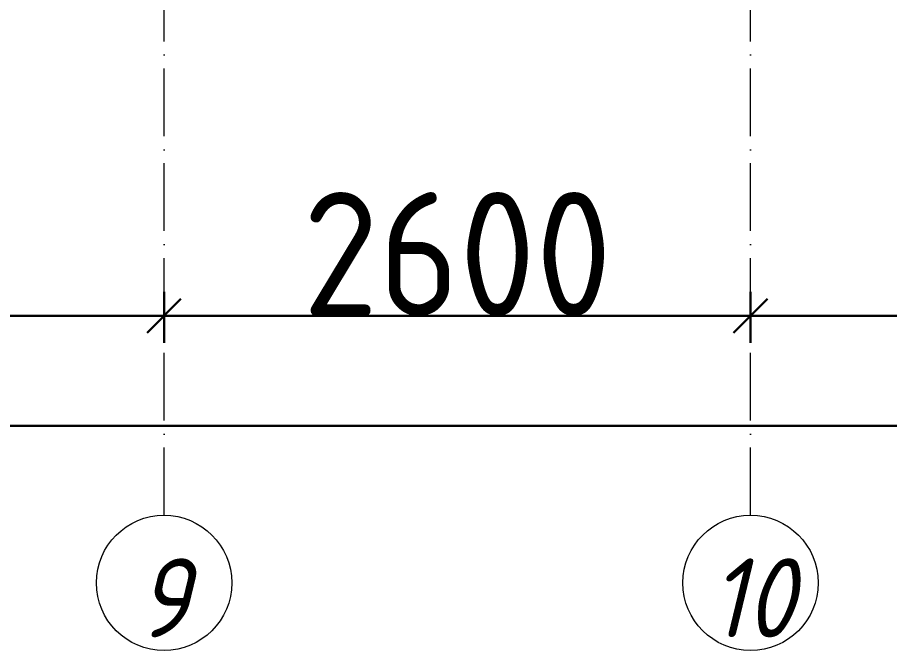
# Model space of a CAD drawing. Header units: millimetres. Extents: x -17017 to 628417, y -109036 to 199237.
# Drawn here: x 537310 to 541176, y -95598 to -92791 of the extents above; entities that cross this region are included whole.
import ezdxf

# ---------------------------------------------------------------- set-up
doc = ezdxf.new("R2010")
doc.units = ezdxf.units.MM
doc.linetypes.add('50_200_ШТРИХ_1Т_ш5_п1_п1_', pattern=[700, 500, -100, 0, -100])
for name, color, linetype, lineweight in [('A-____-____-DIMS', 7, 'Continuous', 9), ('S-GRID-____-IDEN', 7, 'Continuous', 9), ('S-GRID-____-OTLN-1', 7, '50_200_ШТРИХ_1Т_ш5_п1_п1_', 9), ('стяжа', 7, 'Continuous', 30)]:
    doc.layers.add(name, color=color, linetype=linetype, lineweight=lineweight)
doc.styles.add('ISOCPEUR_I', font='isocpeui.ttf', dxfattribs={"width": 0.9, "height": 2.5})
doc.styles.add('ISOCPEUR_I_9', font='isocpeui.ttf', dxfattribs={"width": 0.9, "height": 250})
doc.styles.add('СПДС', font='isocpeur.ttf', dxfattribs={"width": 0.9})
doc.dimstyles.new('ISO-2_5_0_9К_БОЛЬШОЙ_ОСИ', dxfattribs={"dimscale": 304.8, "dimtxt": 248.995294, "dimasz": 0.492126, "dimexe": 0.393701, "dimexo": 0, "dimgap": 0, "dimtad": 1, "dimdec": 0, "dimzin": 0, "dimdsep": 46, "dimtxsty": 'ISOCPEUR_I_9', "dimblk1": 'OBLIQUE', "dimblk2": 'OBLIQUE', "dimsah": 1, "dimcen": 0.09, "dimdle": 0.393701, "dimazin": 0, "dimtfac": 1, "dimtdec": 4, "dimtix": 1, "dimtmove": 0, "dimatfit": 3, "dimfxl": 1, "dimtvp": 1, "dimtolj": 1, "dimtzin": 0, "dimarcsym": 2})

# ---------------------------------------------------------------- blocks, each defined once
blk = doc.blocks.new('Ось сетки - Круг_Ø6_00__ISO-2_5_0_9K_-25732049-АР1_План отверстий 3 этажа в осях 1-64_А-ГГ')
at = {"layer": 'S-GRID-____-IDEN'}
blk.add_circle((0, 0), 3, dxfattribs=at)
blk = doc.blocks.new('_Oblique')
at = {"color": 0, "linetype": 'ByBlock', "lineweight": -2}
blk.add_line((-0.5, -0.5), (0.5, 0.5), dxfattribs=at)
blk = doc.blocks.new('*D2889')
at = {"layer": 'A-____-____-DIMS', "color": 0, "lineweight": -2, "transparency": 16777216}
for p, q in [((293620.7, -90355.9), (293620.7, -90582)), ((298220.7, -90355.9), (298220.7, -90582)), ((293500.7, -90462), (298340.7, -90462))]:
    blk.add_line(p, q, dxfattribs=at)
at = {"layer": 'Defpoints', "color": 0, "transparency": 16777216}
for p in [(293620.7, -90355.9), (298220.7, -90355.9), (298220.7, -90462)]:
    blk.add_point(p, dxfattribs=at)
at = {"layer": 'A-____-____-DIMS', "color": 0, "lineweight": -2, "transparency": 16777216, "xscale": 150, "yscale": 150, "zscale": 150, "rotation": 180}
blk.add_blockref('_Oblique', (293620.7, -90462), dxfattribs=at)
at = {"layer": 'A-____-____-DIMS', "color": 0, "lineweight": -2, "transparency": 16777216, "xscale": 150, "yscale": 150, "zscale": 150}
blk.add_blockref('_Oblique', (298220.7, -90462), dxfattribs=at)
at = {"layer": 'A-____-____-DIMS', "color": 0, "transparency": 16777216, "insert": (295920.7, -90187.7), "char_height": 548.64, "attachment_point": 5, "style": 'СПДС'}
blk.add_mtext('\\A1;4600', dxfattribs=at)
blk = doc.blocks.new('*D2890')
at = {"layer": 'A-____-____-DIMS', "color": 0, "lineweight": -2, "transparency": 16777216}
for p, q in [((298220.7, -90355.9), (298220.7, -90582)), ((300820.7, -90355.9), (300820.7, -90582)), ((298100.7, -90462), (300940.7, -90462))]:
    blk.add_line(p, q, dxfattribs=at)
at = {"layer": 'Defpoints', "color": 0, "transparency": 16777216}
for p in [(298220.7, -90355.9), (300820.7, -90355.9), (300820.7, -90462)]:
    blk.add_point(p, dxfattribs=at)
at = {"layer": 'A-____-____-DIMS', "color": 0, "lineweight": -2, "transparency": 16777216, "xscale": 150, "yscale": 150, "zscale": 150, "rotation": 180}
blk.add_blockref('_Oblique', (298220.7, -90462), dxfattribs=at)
at = {"layer": 'A-____-____-DIMS', "color": 0, "lineweight": -2, "transparency": 16777216, "xscale": 150, "yscale": 150, "zscale": 150}
blk.add_blockref('_Oblique', (300820.7, -90462), dxfattribs=at)
at = {"layer": 'A-____-____-DIMS', "color": 0, "transparency": 16777216, "insert": (299520.7, -90187.7), "char_height": 548.64, "attachment_point": 5, "style": 'СПДС'}
blk.add_mtext('\\A1;2600', dxfattribs=at)
blk = doc.blocks.new('*D2891')
at = {"layer": 'A-____-____-DIMS', "color": 0, "lineweight": -2, "transparency": 16777216}
for p, q in [((300820.7, -90355.9), (300820.7, -90582)), ((303820.7, -90355.9), (303820.7, -90582)), ((300700.7, -90462), (303940.7, -90462))]:
    blk.add_line(p, q, dxfattribs=at)
at = {"layer": 'Defpoints', "color": 0, "transparency": 16777216}
for p in [(300820.7, -90355.9), (303820.7, -90355.9), (303820.7, -90462)]:
    blk.add_point(p, dxfattribs=at)
at = {"layer": 'A-____-____-DIMS', "color": 0, "lineweight": -2, "transparency": 16777216, "xscale": 150, "yscale": 150, "zscale": 150, "rotation": 180}
blk.add_blockref('_Oblique', (300820.7, -90462), dxfattribs=at)
at = {"layer": 'A-____-____-DIMS', "color": 0, "lineweight": -2, "transparency": 16777216, "xscale": 150, "yscale": 150, "zscale": 150}
blk.add_blockref('_Oblique', (303820.7, -90462), dxfattribs=at)
at = {"layer": 'A-____-____-DIMS', "color": 0, "transparency": 16777216, "insert": (302320.7, -90187.7), "char_height": 548.64, "attachment_point": 5, "style": 'СПДС'}
blk.add_mtext('\\A1;3000', dxfattribs=at)
blk = doc.blocks.new('*D2915')
at = {"layer": 'A-____-____-DIMS', "color": 0, "lineweight": -2, "transparency": 16777216}
for p, q in [((281420.7, -90844.1), (281420.7, -91070.2)), ((384920.7, -90844.1), (384920.7, -91070.2)), ((281300.7, -90950.2), (385040.7, -90950.2))]:
    blk.add_line(p, q, dxfattribs=at)
at = {"layer": 'Defpoints', "color": 0, "transparency": 16777216}
for p in [(281420.7, -90844.1), (384920.7, -90844.1), (384920.7, -90950.2)]:
    blk.add_point(p, dxfattribs=at)
at = {"layer": 'A-____-____-DIMS', "color": 0, "lineweight": -2, "transparency": 16777216, "xscale": 150, "yscale": 150, "zscale": 150, "rotation": 180}
blk.add_blockref('_Oblique', (281420.7, -90950.2), dxfattribs=at)
at = {"layer": 'A-____-____-DIMS', "color": 0, "lineweight": -2, "transparency": 16777216, "xscale": 150, "yscale": 150, "zscale": 150}
blk.add_blockref('_Oblique', (384920.7, -90950.2), dxfattribs=at)
at = {"layer": 'A-____-____-DIMS', "color": 0, "transparency": 16777216, "insert": (333170.7, -90675.9), "char_height": 548.64, "attachment_point": 5, "style": 'СПДС'}
blk.add_mtext('\\A1;103500', dxfattribs=at)
blk = doc.blocks.new('3эт')
at = {"layer": 'S-GRID-____-OTLN-1', "color": 251, "ltscale": 0.6, "true_color": 0x636466}
for p, q in [((298220.7, -91346.1), (298220.7, -36982.5)), ((300820.7, -91346.1), (300820.7, -36982.5))]:
    blk.add_line(p, q, dxfattribs=at)
at = {"layer": 'S-GRID-____-IDEN', "char_height": 350, "attachment_point": 1, "style": 'ISOCPEUR_I'}
for s, insert, width in [('\\fISOCPEUR|b0|i1|c204|p34|;\\W.9;9', (298099, -91537.3), 202.025), ('10', (300639.6, -91537.3), 346.329)]:
    blk.add_mtext(s, dxfattribs=dict(at, insert=insert, width=width))
at = {"layer": 'A-____-____-DIMS'}
for base, p1, p2, override, picture, middle in [((298220.7, -90462), (293620.7, -90355.9), (298220.7, -90355.9), {"dimtxt": 1.8, "dimpost": '<>', "dimtxsty": 'СПДС', "dimfxl": 4600}, '*D2889', (295920.7, -90187.7)), ((300820.7, -90462), (298220.7, -90355.9), (300820.7, -90355.9), {"dimtxt": 1.8, "dimpost": '<>', "dimtxsty": 'СПДС', "dimfxl": 2600}, '*D2890', (299520.7, -90187.7)), ((303820.7, -90462), (300820.7, -90355.9), (303820.7, -90355.9), {"dimtxt": 1.8, "dimpost": '<>', "dimtxsty": 'СПДС', "dimfxl": 3000}, '*D2891', (302320.7, -90187.7)), ((384920.7, -90950.2), (281420.7, -90844.1), (384920.7, -90844.1), {"dimtxt": 1.8, "dimpost": '<>', "dimtxsty": 'СПДС', "dimfxl": 103500}, '*D2915', (333170.7, -90675.9))]:
    dim = blk.add_linear_dim(base=base, p1=p1, p2=p2, dimstyle='ISO-2_5_0_9К_БОЛЬШОЙ_ОСИ', override=override, dxfattribs=at)
    dim.commit()
    dim.dimension.update_dxf_attribs({"geometry": picture, "text_midpoint": middle})

msp = doc.modelspace()

# ---------------------------------------------------------------- block references
at = {"layer": 'S-GRID-____-IDEN', "xscale": 99.99999999999993, "yscale": 99.99999999999993, "zscale": 99.99999999999993}
for p in [(537960, -95298.2), (540560, -95298.2)]:
    msp.add_blockref('Ось сетки - Круг_Ø6_00__ISO-2_5_0_9K_-25732049-АР1_План отверстий 3 этажа в осях 1-64_А-ГГ', p, dxfattribs=at)
at = {"layer": 'стяжа'}
msp.add_blockref('3эт', (239739.3, -3652.2), dxfattribs=at)

doc.saveas('drawing.dxf')
